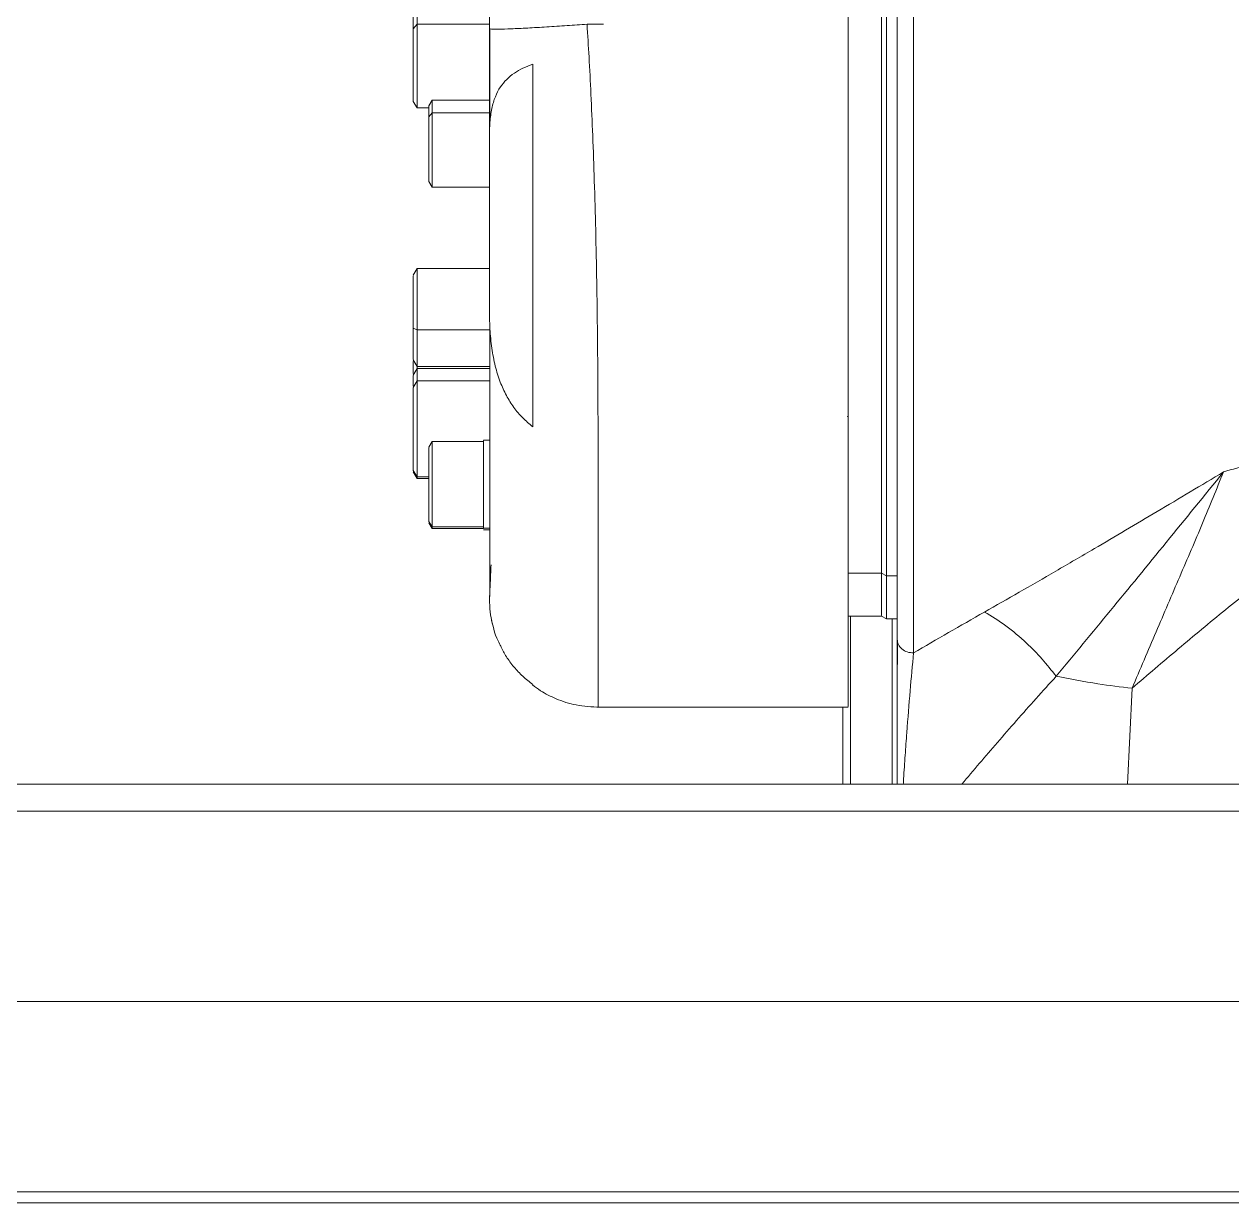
# Model space of a CAD drawing. Header units: millimetres. Extents: x 169 to 14583, y -399 to 10804.
# Drawn here: x 8987.4 to 9209.5, y 1919.8 to 2136.5 of the extents above; entities that cross this region are included whole.
import ezdxf

# ---------------------------------------------------------------- set-up
doc = ezdxf.new("R2010")
doc.units = ezdxf.units.MM
doc.header["$LTSCALE"] = 35

msp = doc.modelspace()

# ---------------------------------------------------------------- linework, layer by layer
at = {"color": 7, "linetype": 'Continuous', "lineweight": 18}
for p, q in [((9059.667, 2136.471), (9058.967, 2135.61)), ((9072.967, 2136.471), (9059.667, 2136.471)), ((9093.967, 2136.485), (9090.93, 2136.485)), ((9058.967, 2122.286), (9059.667, 2121.074)), ((9059.667, 2121.074), (9061.867, 2121.074)), ((9062.467, 2122.492), (9061.867, 2121.453)), ((9072.967, 2122.492), (9062.467, 2122.492)), ((9062.467, 2120.179), (9061.867, 2119.44)), ((9072.967, 2120.179), (9062.467, 2120.179)), ((9061.867, 2107.531), (9062.467, 2106.492)), ((9062.467, 2106.492), (9072.967, 2106.492)), ((9059.667, 2091.544), (9058.967, 2090.332)), ((9072.967, 2091.544), (9059.667, 2091.544)), ((9058.967, 2080.569), (9059.667, 2080.261)), ((9059.667, 2080.261), (9072.967, 2080.261)), ((9058.967, 2074.757), (9059.667, 2073.544)), ((9059.667, 2073.154), (9058.967, 2071.943)), ((9059.667, 2073.544), (9072.967, 2073.544)), ((9059.667, 2073.154), (9059.667, 2073.544)), ((9072.967, 2073.154), (9059.667, 2073.154)), ((9059.667, 2070.915), (9058.967, 2069.705)), ((9072.967, 2070.915), (9059.667, 2070.915)), ((9138.967, 2064.443), (9138.781, 2064.364)), ((9062.467, 2059.76), (9061.867, 2058.722)), ((9071.867, 2059.76), (9062.467, 2059.76)), ((9072.967, 2060.01), (9071.867, 2060.01)), ((9059.667, 2053.246), (9058.967, 2054.416)), ((9058.967, 2054.149), (9059.667, 2052.938)), ((9061.867, 2053.246), (9059.667, 2053.246)), ((9059.667, 2052.938), (9061.867, 2052.938)), ((9062.467, 2044.054), (9061.867, 2045.056)), ((9061.867, 2044.818), (9062.467, 2043.78)), ((9071.867, 2044.054), (9062.467, 2044.054)), ((9062.467, 2043.876), (9062.467, 2044.054)), ((9062.467, 2043.78), (9071.867, 2043.78)), ((9071.867, 2043.813), (9072.967, 2043.813)), ((9071.867, 2043.531), (9072.967, 2043.531)), ((9072.967, 2039.552), (9072.967, 2039.526)), ((9145.101, 2035.537), (9138.967, 2035.537)), ((9145.967, 2035.075), (9145.101, 2035.537)), ((9147.967, 2035.075), (9145.967, 2035.075)), ((9138.967, 2027.659), (9145.101, 2027.659)), ((9145.096, 2027.662), (9145.967, 2027.159)), ((9073.473, 2026.499), (9073.518, 2026.351)), ((9145.967, 2027.159), (9147.967, 2027.159)), ((9080.967, 2015.062), (9080.967, 2015.067)), ((9191.153, 2014.39), (9190.325, 1996.779)), ((9092.967, 2010.909), (9138.967, 2010.909)), ((8680.279, 1996.779), (9425.279, 1996.779)), ((8680.279, 1991.779), (9425.279, 1991.779)), ((8680.279, 1956.779), (9425.279, 1956.779)), ((8680.279, 1921.779), (9425.279, 1921.779)), ((8641.279, 1919.779), (9461.279, 1919.779))]:
    msp.add_line(p, q, dxfattribs=at)
for points in [[(9150.967, 2020.872), (9150.967, 2023.08), (9150.967, 2027.497), (9150.967, 2035.203), (9150.967, 2043.622), (9150.967, 2052.768), (9150.967, 2062.544), (9150.967, 2072.879), (9150.967, 2083.685), (9150.967, 2094.876), (9150.967, 2106.362), (9150.967, 2118.048), (9150.967, 2129.841), (9150.967, 2141.644), (9150.967, 2153.362), (9150.967, 2164.901), (9150.967, 2176.166), (9150.967, 2187.066), (9150.967, 2197.512), (9150.967, 2207.421), (9150.967, 2216.712), (9150.967, 2225.308), (9150.967, 2233.146), (9150.967, 2240.139), (9150.967, 2246.318), (9150.967, 2249.641), (9150.967, 2251.302)], [(9147.967, 2023.397), (9148.012, 2023.066), (9148.102, 2022.404), (9148.796, 2021.57), (9149.788, 2020.985), (9150.574, 2020.91), (9150.967, 2020.872)]]:
    msp.add_open_spline(points, degree=3, dxfattribs=at)
for points, knots in [([(9147.967, 2023.397), (9147.967, 2025.556), (9147.967, 2029.872), (9147.967, 2037.401), (9147.967, 2045.626), (9147.967, 2054.564), (9147.967, 2064.117), (9147.967, 2074.213), (9147.967, 2084.773), (9147.967, 2095.708), (9147.967, 2106.929), (9147.967, 2118.348), (9147.967, 2129.871), (9147.967, 2141.404), (9147.967, 2152.854), (9147.967, 2164.128), (9147.967, 2175.135), (9147.967, 2185.785), (9147.967, 2195.992), (9147.967, 2205.675), (9147.967, 2214.752), (9147.967, 2223.151), (9147.967, 2230.811), (9147.967, 2237.642), (9147.967, 2243.679), (9147.967, 2246.927), (9147.967, 2248.551)], [0, 0, 0, 0, 0.0416701, 0.0833312, 0.125, 0.1666692, 0.2083308, 0.25, 0.2916692, 0.3333307, 0.375, 0.4166692, 0.4583307, 0.5, 0.5416692, 0.5833307, 0.625, 0.6666692, 0.7083307, 0.75, 0.7916692, 0.8333307, 0.875, 0.9166679, 0.9583282, 1, 1, 1, 1]), ([(9145.101, 2035.537), (9145.101, 2037.135), (9145.101, 2040.329), (9145.101, 2046.586), (9145.101, 2053.819), (9145.101, 2062.048), (9145.101, 2071.14), (9145.101, 2080.989), (9145.101, 2091.468), (9145.101, 2102.446), (9145.101, 2113.786), (9145.101, 2125.343), (9145.101, 2136.974), (9145.101, 2148.532), (9145.101, 2159.872), (9145.101, 2170.85), (9145.101, 2181.329), (9145.101, 2191.177), (9145.101, 2200.271), (9145.101, 2208.495), (9145.101, 2215.747), (9145.101, 2221.936), (9145.101, 2226.978), (9145.101, 2230.834), (9145.101, 2233.368), (9145.101, 2234.621), (9145.101, 2234.527), (9145.101, 2234.496)], [0, 0, 0, 0, 0.0408163, 0.0816327, 0.122449, 0.1632653, 0.2040816, 0.244898, 0.2857143, 0.3265306, 0.3673469, 0.4081633, 0.4489796, 0.4897959, 0.5306123, 0.5714286, 0.6122449, 0.6530612, 0.6938776, 0.7346939, 0.7755102, 0.8163265, 0.8571429, 0.8979592, 0.9387755, 0.9795919, 1, 1, 1, 1]), ([(9145.967, 2035.075), (9145.967, 2036.68), (9145.967, 2039.89), (9145.967, 2046.177), (9145.967, 2053.445), (9145.967, 2061.714), (9145.967, 2070.85), (9145.967, 2080.747), (9145.967, 2091.276), (9145.967, 2102.308), (9145.967, 2113.702), (9145.967, 2125.315), (9145.967, 2137.003), (9145.967, 2148.616), (9145.967, 2160.01), (9145.967, 2171.042), (9145.967, 2181.571), (9145.967, 2191.467), (9145.967, 2200.605), (9145.967, 2208.869), (9145.967, 2216.155), (9145.967, 2222.374), (9145.967, 2227.441), (9145.967, 2231.316), (9145.967, 2233.862), (9145.967, 2235.121), (9145.967, 2235.027), (9145.967, 2234.995)], [0, 0, 0, 0, 0.0408163, 0.0816327, 0.122449, 0.1632653, 0.2040816, 0.244898, 0.2857143, 0.3265306, 0.3673469, 0.4081633, 0.4489796, 0.4897959, 0.5306123, 0.5714286, 0.6122449, 0.6530612, 0.6938776, 0.7346939, 0.7755102, 0.8163265, 0.8571429, 0.8979592, 0.9387755, 0.9795919, 1, 1, 1, 1]), ([(9207.661, 2228.092), (9208.95, 2225.71), (9211.605, 2220.803), (9216.071, 2212.55), (9221.042, 2203.364), (9225.573, 2194.991), (9229.451, 2187.826), (9232.525, 2182.147), (9235.723, 2176.237), (9239.043, 2170.102), (9242.482, 2163.749), (9246.033, 2157.186), (9249.693, 2150.425), (9254.357, 2141.807), (9260.007, 2131.367), (9266.589, 2119.207), (9273.123, 2107.138), (9279.564, 2095.242), (9285.866, 2083.598), (9291.976, 2072.309), (9297.873, 2061.408), (9301.55, 2054.605), (9303.388, 2051.205)], [0, 0, 0, 0, 0.0508455, 0.1047533, 0.1617221, 0.221751, 0.2529201, 0.2848545, 0.3175544, 0.3510199, 0.3852512, 0.4202486, 0.4560124, 0.4925431, 0.5561723, 0.6197397, 0.6832481, 0.7467004, 0.8100992, 0.8734473, 0.9367469, 1, 1, 1, 1]), ([(9138.967, 2226.349), (9138.967, 2224.007), (9138.967, 2219.318), (9138.967, 2211.285), (9138.967, 2202.618), (9138.967, 2193.314), (9138.967, 2183.47), (9138.967, 2173.157), (9138.967, 2162.481), (9138.967, 2151.535), (9138.967, 2140.41), (9138.967, 2129.194), (9138.967, 2117.992), (9138.967, 2106.911), (9138.967, 2096.04), (9138.967, 2085.466), (9138.967, 2075.284), (9138.967, 2065.597), (9138.967, 2056.478), (9138.967, 2048.006), (9138.967, 2040.248), (9138.967, 2033.29), (9138.967, 2027.182), (9138.967, 2021.979), (9138.967, 2017.717), (9138.967, 2014.439), (9138.967, 2012.216), (9138.967, 2011.03), (9138.967, 2011.029), (9138.967, 2011.028)], [0, 0, 0, 0, 0.03746146, 0.07500843, 0.11255211, 0.15001557, 0.18747545, 0.22502334, 0.2625676, 0.30003114, 0.33749102, 0.37503891, 0.41258317, 0.45004671, 0.48750659, 0.52505447, 0.56259874, 0.60006228, 0.63752216, 0.67507004, 0.7126143, 0.75007785, 0.78753773, 0.82508561, 0.86262987, 0.90009342, 0.9375533, 0.97510118, 1, 1, 1, 1]), ([(9072.967, 2135.65), (9072.967, 2137.461), (9072.967, 2141.303), (9072.967, 2147.245), (9072.967, 2153.468), (9072.967, 2159.847), (9072.967, 2165.714), (9072.967, 2170.843), (9072.967, 2175.198), (9072.967, 2179.341), (9072.967, 2183.426), (9072.967, 2186.098), (9072.967, 2187.394)], [0, 0, 0, 0, 0.1049593, 0.2227396, 0.3444623, 0.4658466, 0.5926474, 0.6846936, 0.7632264, 0.8451351, 0.9248743, 1, 1, 1, 1]), ([(9059.667, 2136.471), (9059.667, 2136.979), (9059.667, 2137.994), (9059.667, 2138.897), (9059.667, 2139.011), (9059.667, 2139.067)], [0, 0, 0, 0, 0.3356823, 0.6713645, 1, 1, 1, 1]), ([(9058.967, 2135.61), (9058.967, 2136.257), (9058.967, 2137.546), (9058.967, 2137.753), (9058.967, 2137.856)], [0, 0, 0, 0, 0.5024526, 1, 1, 1, 1]), ([(9059.667, 2121.08), (9059.667, 2121.078), (9059.667, 2120.976), (9059.667, 2121.339), (9059.667, 2122.202), (9059.667, 2123.674), (9059.667, 2125.563), (9059.667, 2127.764), (9059.667, 2130.124), (9059.667, 2132.471), (9059.667, 2134.687), (9059.667, 2135.877), (9059.667, 2136.471)], [0, 0, 0, 0, 0.00232706, 0.11317961, 0.22403216, 0.33488471, 0.44573726, 0.55658981, 0.66744235, 0.7782949, 0.88914745, 1, 1, 1, 1]), ([(9090.93, 2136.485), (9089.701, 2136.396), (9087.162, 2136.211), (9083.424, 2135.968), (9079.911, 2135.765), (9076.873, 2135.621), (9074.614, 2135.553), (9073.216, 2135.558), (9073.048, 2135.62), (9072.967, 2135.65)], [0, 0, 0, 0, 0.130952, 0.27045873, 0.41576262, 0.56329494, 0.71595561, 0.86260545, 1, 1, 1, 1]), ([(9092.967, 2010.983), (9092.967, 2010.991), (9092.967, 2011.009), (9092.967, 2011.89), (9092.967, 2013.492), (9092.967, 2015.836), (9092.967, 2018.874), (9092.967, 2021.888), (9092.967, 2024.698), (9092.967, 2027.208), (9092.967, 2030.245), (9092.967, 2033.521), (9092.967, 2036.806), (9092.967, 2040.056), (9092.967, 2043.913), (9092.967, 2048.292), (9092.967, 2053.061), (9092.964, 2057.2), (9092.959, 2060.113), (9092.953, 2062.401), (9092.946, 2064.491), (9092.935, 2067.196), (9092.92, 2070.084), (9092.902, 2072.965), (9092.869, 2077.079), (9092.813, 2082.42), (9092.704, 2090.004), (9092.537, 2098.375), (9092.291, 2107.379), (9091.997, 2115.723), (9091.666, 2123.337), (9091.316, 2130.18), (9091.053, 2134.472), (9090.93, 2136.485)], [0, 0, 0, 0, 0.0346843, 0.0830202, 0.1313417, 0.1796488, 0.2279415, 0.2762199, 0.2969105, 0.3250256, 0.3566538, 0.3864853, 0.4145201, 0.4407581, 0.4651993, 0.5036435, 0.5365859, 0.5640258, 0.5859622, 0.5927411, 0.6073951, 0.6251219, 0.6425283, 0.6596139, 0.6763784, 0.714617, 0.7510659, 0.8028644, 0.8505379, 0.8940827, 0.9335011, 0.9688021, 1, 1, 1, 1]), ([(9058.967, 2122.291), (9058.967, 2122.29), (9058.967, 2122.092), (9058.967, 2122.81), (9058.967, 2124.425), (9058.967, 2127.069), (9058.967, 2130.104), (9058.967, 2133.206), (9058.967, 2134.808), (9058.967, 2135.61)], [0, 0, 0, 0, 0.0015118, 0.1679289, 0.3343416, 0.5007587, 0.6671715, 0.8335883, 1, 1, 1, 1]), ([(9072.967, 2115.48), (9072.967, 2119.182), (9072.967, 2125.862), (9072.967, 2132.633), (9072.967, 2135.65)], [0, 0, 0, 0, 0.5542676, 1, 1, 1, 1]), ([(9073.032, 2135.612), (9073.034, 2131.622), (9073.036, 2125.608), (9073.038, 2119.7), (9073.038, 2117.712)], [0, 0, 0, 0, 0.6634617, 1, 1, 1, 1]), ([(9080.967, 2129.144), (9080.346, 2128.91), (9079.093, 2128.438), (9077.483, 2127.494), (9076.083, 2126.343), (9074.907, 2124.9), (9073.993, 2123.131), (9073.362, 2120.963), (9073.015, 2118.417), (9072.983, 2116.481), (9072.967, 2115.48)], [0, 0, 0, 0, 0.1002109, 0.2019592, 0.3105289, 0.4232766, 0.5508573, 0.6884537, 0.8390311, 1, 1, 1, 1]), ([(9080.967, 2062.465), (9080.967, 2065.681), (9080.967, 2072.138), (9080.967, 2082.634), (9080.967, 2093.657), (9080.967, 2105.169), (9080.967, 2117.042), (9080.967, 2125.102), (9080.967, 2129.144)], [0, 0, 0, 0, 0.1635605, 0.3283296, 0.4941289, 0.6616118, 0.8303265, 1, 1, 1, 1]), ([(9061.867, 2119.44), (9061.867, 2120.019), (9061.867, 2121.171), (9061.867, 2121.356), (9061.867, 2121.448)], [0, 0, 0, 0, 0.502329, 1, 1, 1, 1]), ([(9062.467, 2120.179), (9062.467, 2120.847), (9062.467, 2122.174), (9062.467, 2122.381), (9062.467, 2122.483)], [0, 0, 0, 0, 0.5035555, 1, 1, 1, 1]), ([(9061.867, 2107.536), (9061.867, 2107.534), (9061.867, 2107.358), (9061.867, 2108), (9061.867, 2109.443), (9061.867, 2111.806), (9061.867, 2114.519), (9061.867, 2117.292), (9061.867, 2118.724), (9061.867, 2119.44)], [0, 0, 0, 0, 0.001417, 0.1678502, 0.3342785, 0.5007117, 0.66714, 0.8335729, 1, 1, 1, 1]), ([(9062.467, 2106.5), (9062.467, 2106.498), (9062.467, 2106.295), (9062.467, 2107.017), (9062.467, 2108.693), (9062.467, 2111.401), (9062.467, 2114.523), (9062.467, 2117.714), (9062.467, 2119.357), (9062.467, 2120.179)], [0, 0, 0, 0, 0.0023481, 0.1686234, 0.3348987, 0.501174, 0.6674494, 0.8337247, 1, 1, 1, 1]), ([(9072.967, 2084.528), (9072.967, 2086.381), (9072.967, 2090.086), (9072.967, 2095.586), (9072.967, 2100.96), (9072.967, 2106.125), (9072.967, 2111.031), (9072.967, 2113.996), (9072.967, 2115.48)], [0, 0, 0, 0, 0.1662277, 0.3321914, 0.4999883, 0.6677708, 0.8337419, 1, 1, 1, 1]), ([(9058.967, 2080.569), (9058.967, 2081.584), (9058.967, 2083.612), (9058.967, 2086.591), (9058.967, 2088.869), (9058.967, 2090.212), (9058.967, 2090.198), (9058.967, 2090.192)], [0, 0, 0, 0, 0.2150989, 0.4300512, 0.6450731, 0.8600893, 1, 1, 1, 1]), ([(9059.667, 2080.261), (9059.667, 2081.036), (9059.667, 2082.586), (9059.667, 2084.949), (9059.667, 2087.137), (9059.667, 2089.018), (9059.667, 2090.444), (9059.667, 2091.371), (9059.667, 2091.482), (9059.667, 2091.536)], [0, 0, 0, 0, 0.1433933, 0.2867866, 0.43018, 0.5735733, 0.7169666, 0.8603599, 1, 1, 1, 1]), ([(9072.967, 2084.528), (9072.986, 2083.162), (9073.021, 2080.607), (9073.366, 2076.95), (9073.982, 2073.671), (9074.882, 2070.756), (9076.034, 2068.214), (9077.416, 2066.016), (9079.037, 2064.069), (9080.325, 2062.998), (9080.967, 2062.465)], [0, 0, 0, 0, 0.1638621, 0.3066314, 0.4429009, 0.5698899, 0.6822331, 0.7901867, 0.8954864, 1, 1, 1, 1]), ([(9073.047, 2081.282), (9073.047, 2080.45), (9073.048, 2076.084), (9073.049, 2069.644), (9073.051, 2061.981), (9073.052, 2055.644), (9073.053, 2049.878), (9073.054, 2044.741), (9073.056, 2040.264), (9073.057, 2036.502), (9073.058, 2033.415), (9073.059, 2031.996), (9073.059, 2031.287)], [0, 0, 0, 0, 0.0324818, 0.1705352, 0.2741488, 0.3778, 0.4814659, 0.5851455, 0.6888386, 0.7925454, 0.8962659, 1, 1, 1, 1]), ([(9058.967, 2074.896), (9058.967, 2074.86), (9058.967, 2074.721), (9058.967, 2075.695), (9058.967, 2077.694), (9058.967, 2079.611), (9058.967, 2080.569)], [0, 0, 0, 0, 0.1042974, 0.4028631, 0.7014362, 1, 1, 1, 1]), ([(9059.667, 2073.552), (9059.667, 2073.549), (9059.667, 2073.446), (9059.667, 2073.809), (9059.667, 2074.672), (9059.667, 2076.147), (9059.667, 2078.027), (9059.667, 2079.516), (9059.667, 2080.261)], [0, 0, 0, 0, 0.0052076, 0.2041661, 0.4031246, 0.602083, 0.8010415, 1, 1, 1, 1]), ([(9058.967, 2072.236), (9058.967, 2072.715), (9058.967, 2073.522), (9058.967, 2074.207), (9058.967, 2074.485)], [0, 0, 0, 0, 0.5941228, 1, 1, 1, 1]), ([(9059.667, 2070.915), (9059.667, 2071.293), (9059.667, 2072.172), (9059.667, 2072.941), (9059.667, 2073.053), (9059.667, 2073.103)], [0, 0, 0, 0, 0.2962656, 0.6901236, 1, 1, 1, 1]), ([(9058.967, 2069.958), (9058.967, 2070.299), (9058.967, 2071.34), (9058.967, 2071.977), (9058.967, 2071.864), (9058.967, 2071.846)], [0, 0, 0, 0, 0.2909081, 0.887433, 1, 1, 1, 1]), ([(9059.667, 2053.246), (9059.667, 2053.511), (9059.667, 2054.041), (9059.667, 2055.531), (9059.667, 2057.415), (9059.667, 2059.618), (9059.667, 2061.975), (9059.667, 2064.33), (9059.667, 2066.52), (9059.667, 2068.401), (9059.667, 2069.823), (9059.667, 2070.709), (9059.667, 2070.817), (9059.667, 2070.864)], [0, 0, 0, 0, 0.0927061, 0.1854123, 0.2781184, 0.3708246, 0.4635307, 0.5562368, 0.648943, 0.7416491, 0.8343553, 0.9270614, 1, 1, 1, 1]), ([(9058.967, 2054.416), (9058.967, 2054.8), (9058.967, 2055.569), (9058.967, 2057.981), (9058.967, 2060.925), (9058.967, 2064.034), (9058.967, 2066.835), (9058.967, 2068.807), (9058.967, 2069.742), (9058.967, 2069.626), (9058.967, 2069.608)], [0, 0, 0, 0, 0.1391573, 0.2782198, 0.4173273, 0.5564312, 0.6955387, 0.8346425, 0.9737498, 1, 1, 1, 1]), ([(9207.967, 2054.162), (9209.593, 2054.634), (9212.748, 2055.551), (9217.378, 2056.811), (9221.53, 2057.87), (9225.248, 2058.745), (9228.57, 2059.463), (9232.069, 2060.145), (9235.746, 2060.764), (9239.417, 2061.258), (9242.79, 2061.607), (9244.882, 2061.739), (9245.917, 2061.804)], [0, 0, 0, 0, 0.1321959, 0.2566336, 0.3733669, 0.4648789, 0.5524177, 0.636033, 0.7399473, 0.8393912, 0.9205725, 1, 1, 1, 1]), ([(9061.867, 2045.056), (9061.867, 2045.4), (9061.867, 2046.087), (9061.867, 2048.243), (9061.867, 2050.875), (9061.867, 2053.654), (9061.867, 2056.157), (9061.867, 2057.92), (9061.867, 2058.755), (9061.867, 2058.652), (9061.867, 2058.635)], [0, 0, 0, 0, 0.1391705, 0.2782348, 0.4173495, 0.5564602, 0.6955749, 0.8346855, 0.9738, 1, 1, 1, 1]), ([(9062.467, 2044.054), (9062.467, 2044.446), (9062.467, 2045.231), (9062.467, 2047.718), (9062.467, 2050.74), (9062.467, 2053.933), (9062.467, 2056.82), (9062.467, 2058.833), (9062.467, 2059.808), (9062.467, 2059.684), (9062.467, 2059.665)], [0, 0, 0, 0, 0.1390206, 0.2780412, 0.4170618, 0.5560824, 0.695103, 0.8341236, 0.9731441, 1, 1, 1, 1]), ([(9071.867, 2043.813), (9071.867, 2044.22), (9071.867, 2045.035), (9071.867, 2047.59), (9071.867, 2050.709), (9071.867, 2054.002), (9071.867, 2056.97), (9071.867, 2059.059), (9071.867, 2060.049), (9071.867, 2059.926), (9071.867, 2059.907)], [0, 0, 0, 0, 0.1391412, 0.278193, 0.4172872, 0.5563779, 0.6954722, 0.8345629, 0.9736569, 1, 1, 1, 1]), ([(9059.667, 2052.99), (9059.667, 2052.965), (9059.667, 2052.824), (9059.667, 2053.055), (9059.667, 2053.246)], [0, 0, 0, 0, 0.1757526, 1, 1, 1, 1]), ([(9164.02, 2028.406), (9166.141, 2029.611), (9170.462, 2032.066), (9177.206, 2035.959), (9185.634, 2040.878), (9195.872, 2046.929), (9203.888, 2051.723), (9207.967, 2054.162)], [0, 0, 0, 0, 0.1510322, 0.3076814, 0.4699996, 0.7303452, 1, 1, 1, 1]), ([(9177.204, 2016.596), (9180.508, 2020.591), (9187.143, 2028.613), (9197.46, 2041.205), (9204.453, 2049.829), (9207.967, 2054.162)], [0, 0, 0, 0, 0.3304468, 0.66359844, 1, 1, 1, 1]), ([(9207.967, 2054.162), (9206.696, 2051.035), (9204.111, 2044.676), (9199.902, 2034.85), (9195.554, 2024.734), (9192.625, 2017.85), (9191.153, 2014.39)], [0, 0, 0, 0, 0.2407265, 0.4895686, 0.7434526, 1, 1, 1, 1]), ([(9191.153, 2014.39), (9193.968, 2016.801), (9199.591, 2021.616), (9208.285, 2028.826), (9216.485, 2035.292), (9224.205, 2040.877), (9230.245, 2044.724), (9235.284, 2047.404), (9239.149, 2049.105), (9243.123, 2050.471), (9245.885, 2050.946), (9247.253, 2051.182)], [0, 0, 0, 0, 0.1717828, 0.3430881, 0.5132704, 0.6394813, 0.7634932, 0.82429, 0.8840178, 0.9425564, 1, 1, 1, 1]), ([(9073.275, 2037.053), (9073.223, 2035.864), (9073.121, 2033.496), (9073.029, 2031.544), (9072.981, 2030.653), (9072.978, 2030.826), (9072.977, 2030.858)], [0, 0, 0, 0, 0.3127469, 0.6226427, 0.9297188, 1, 1, 1, 1]), ([(9145.101, 2027.822), (9145.101, 2027.79), (9145.101, 2027.695), (9145.101, 2028.964), (9145.101, 2031.431), (9145.101, 2034.168), (9145.101, 2035.537)], [0, 0, 0, 0, 0.1428573, 0.4285715, 0.7142858, 1, 1, 1, 1]), ([(9145.967, 2027.323), (9145.967, 2027.291), (9145.967, 2027.195), (9145.967, 2028.47), (9145.967, 2030.949), (9145.967, 2033.7), (9145.967, 2035.075)], [0, 0, 0, 0, 0.1428572, 0.4285715, 0.7142857, 1, 1, 1, 1]), ([(9073.484, 2026.502), (9073.462, 2026.583), (9073.217, 2027.465), (9073.043, 2029.14), (9072.994, 2030.582), (9072.967, 2031.351)], [0, 0, 0, 0, 0.0450562, 0.4900723, 1, 1, 1, 1]), ([(9072.967, 2031.351), (9072.967, 2031.073), (9072.967, 2030.738), (9072.967, 2030.985), (9072.967, 2031.028)], [0, 0, 0, 0, 0.82713696, 1, 1, 1, 1]), ([(9139.373, 2027.659), (9139.373, 2024.626), (9139.373, 2018.405), (9139.373, 2009.861), (9139.373, 2002.519), (9139.373, 1998.47), (9139.373, 1996.779)], [0, 0, 0, 0, 0.2593087, 0.531907, 0.8045052, 1, 1, 1, 1]), ([(9150.967, 2020.872), (9153.09, 2022.11), (9157.306, 2024.57), (9161.792, 2027.133), (9164.02, 2028.406)], [0, 0, 0, 0, 0.5034759, 1, 1, 1, 1]), ([(9164.02, 2028.406), (9165.329, 2027.612), (9167.963, 2026.015), (9171.519, 2022.988), (9174.633, 2019.83), (9176.35, 2017.67), (9177.204, 2016.596)], [0, 0, 0, 0, 0.2784671, 0.5603702, 0.7815329, 1, 1, 1, 1]), ([(9073.275, 2027.447), (9073.582, 2025.954), (9073.967, 2024.081), (9074.923, 2022.416), (9075.116, 2022.078)], [0, 0, 0, 0, 0.7973598, 1, 1, 1, 1]), ([(9147.03, 2027.159), (9147.03, 2025.454), (9147.03, 2020.481), (9147.03, 2013.285), (9147.03, 2005.679), (9147.03, 2000.149), (9147.03, 1997.613), (9147.03, 1996.779)], [0, 0, 0, 0, 0.1300465, 0.3793365, 0.6286264, 0.8779163, 1, 1, 1, 1]), ([(9147.967, 1996.779), (9147.967, 1997.851), (9147.967, 2000.675), (9147.967, 2005.142), (9147.967, 2010.22), (9147.967, 2015.106), (9147.967, 2019.541), (9147.967, 2022.153), (9147.967, 2023.397)], [0, 0, 0, 0, 0.1044607, 0.2751721, 0.4637012, 0.6542911, 0.8352656, 1, 1, 1, 1]), ([(9080.967, 2015.067), (9080.335, 2015.562), (9079.056, 2016.564), (9077.438, 2018.309), (9076.056, 2020.153), (9075.382, 2021.423), (9075.053, 2022.043)], [0, 0, 0, 0, 0.2436251, 0.4931898, 0.7522076, 1, 1, 1, 1]), ([(9148.015, 2022.949), (9148.005, 2021.74), (9147.995, 2020.402), (9147.989, 2018.915), (9147.989, 2018.771)], [0, 0, 0, 0, 0.9027272, 1, 1, 1, 1]), ([(9149.079, 1996.779), (9149.099, 1997.105), (9149.207, 1998.942), (9149.423, 2002.082), (9149.819, 2007.565), (9150.337, 2014.03), (9150.757, 2018.593), (9150.967, 2020.872)], [0, 0, 0, 0, 0.03515227, 0.19797728, 0.36094902, 0.68090791, 1, 1, 1, 1]), ([(9159.857, 1996.779), (9160.929, 1998.035), (9164.077, 2001.726), (9169.768, 2008.363), (9174.729, 2013.856), (9177.204, 2016.596)], [0, 0, 0, 0, 0.2054939, 0.6036217, 1, 1, 1, 1]), ([(9177.204, 2016.596), (9179.737, 2016.098), (9184.259, 2015.207), (9189.047, 2014.64), (9191.153, 2014.39)], [0, 0, 0, 0, 0.56, 1, 1, 1, 1]), ([(9080.913, 2014.987), (9081.396, 2014.627), (9082.737, 2013.627), (9085.4, 2012.302), (9089.049, 2011.111), (9091.794, 2010.98), (9093.248, 2010.911)], [0, 0, 0, 0, 0.1365726, 0.3792821, 0.6713168, 1, 1, 1, 1]), ([(9137.967, 2010.909), (9137.967, 2008.839), (9137.967, 2003.77), (9137.967, 1999.378), (9137.967, 1996.779)], [0, 0, 0, 0, 0.4084104, 1, 1, 1, 1])]:
    msp.add_open_spline(points, degree=3, knots=knots, dxfattribs=at)

doc.saveas('drawing.dxf')
